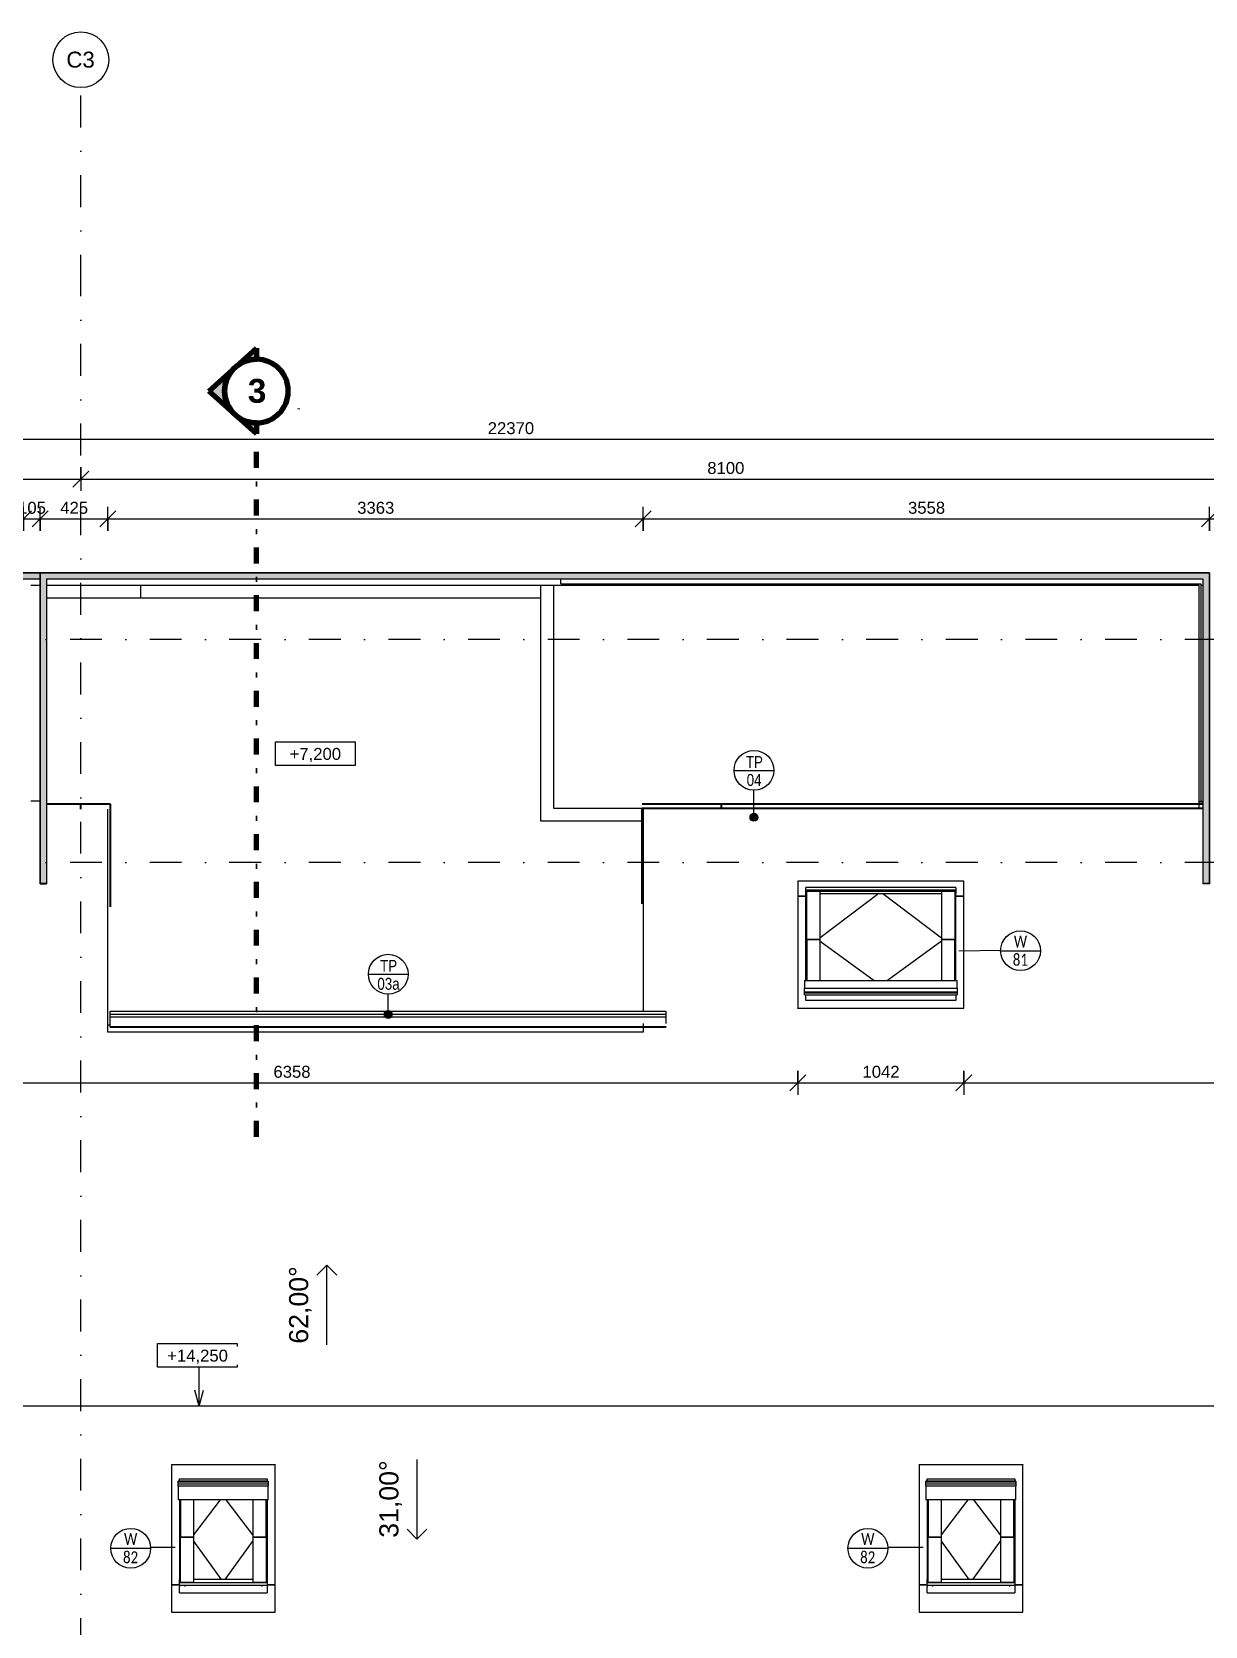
# Model space of a CAD drawing. Header units: millimetres. Extents: x -48069 to -12248, y -7799 to 11464.
# Drawn here: x -37142 to -29773, y 1452 to 11464 of the extents above; entities that cross this region are included whole.
import ezdxf

# ---------------------------------------------------------------- set-up
doc = ezdxf.new("R2010")
doc.units = ezdxf.units.MM
for name, pattern in [('HA_DashDot_10mm-S3mm', [500, 200, -150, 0, -150]), ('HA_DashDot_4mm-S1mm', [200, 100, -50, 0, -50]), ('HA_DashDot_6mm-S2mm', [300, 100, -100, 0, -100])]:
    doc.linetypes.add(name, pattern=pattern)
for name, color, linetype, lineweight in [('A-____-____-DIMS', 9, 'Continuous', 5), ('A-____-____-DIMS-50', 9, 'Continuous', 5), ('A-AREA-____-OTLN', 9, 'Continuous', 25), ('A-DETL-____-OTLN', 9, 'Continuous', 25), ('A-FLOR-____-OTLN', 9, 'Continuous', 9), ('A-FLOR-HRAL-OTLN', 9, 'Continuous', 9), ('A-GENM-____-IDEN', 9, 'Continuous', 9), ('A-GENM-____-OTLN', 9, 'Continuous', 9), ('A-GLAZ-____-IDEN', 9, 'Continuous', 9), ('A-GLAZ-____-OTLN', 9, 'Continuous', 5), ('A-ROOF-____-OTLN', 9, 'Continuous', 9), ('A-WALL-____-OTLN', 9, 'Continuous', 9), ('G-____-____-DIMS', 9, 'Continuous', 5), ('G-____-____-SYMB', 9, 'HA_DashDot_4mm-S1mm', 9), ('I-WALL-____-OTLN', 9, 'Continuous', 9), ('S-GRID-____-IDEN', 9, 'Continuous', 9), ('S-GRID-____-OTLN', 9, 'Continuous', 5)]:
    doc.layers.add(name, color=color, linetype=linetype, lineweight=lineweight)
doc.styles.add('Arial', font='arial.ttf', dxfattribs={"height": 100})
doc.styles.add('Arial_1', font='arial.ttf', dxfattribs={"height": 75})
doc.styles.add('Arial_2', font='arial.ttf', dxfattribs={"height": 120})
doc.styles.add('Arial_3', font='arial.ttf', dxfattribs={"height": 50})
doc.styles.add('Arial_4', font='arial.ttf', dxfattribs={"width": 0.8, "height": 75})
doc.styles.add('Arial_B', font='arialbd.ttf', dxfattribs={"height": 150})
doc.styles.add('Calibri', font='calibri.ttf', dxfattribs={"width": 0.8, "height": 75})
doc.dimstyles.new('Inner_Dimensions', dxfattribs={"dimscale": 304.8, "dimtxt": 76.519455, "dimasz": 0.328084, "dimexe": 0.246063, "dimexo": 0.0625, "dimgap": 0.032808, "dimtad": 1, "dimdec": 0, "dimzin": 0, "dimdsep": 46, "dimtxsty": 'Arial_1', "dimblk1": 'OBLIQUE', "dimblk2": 'OBLIQUE', "dimsah": 1, "dimcen": 0.09, "dimdle": 0.246063, "dimazin": 0, "dimtfac": 1, "dimtdec": 4, "dimtix": 1, "dimtmove": 0, "dimatfit": 3, "dimfxl": 0.246063, "dimfxlon": 1, "dimtvp": 1, "dimtolj": 1, "dimtzin": 0, "dimlwd": 9, "dimlwe": 9, "dimarcsym": 2})

# ---------------------------------------------------------------- blocks, each defined once
blk = doc.blocks.new('Top Rail Type - Top Rail_Internal_-1462758-DPS_STŘECHA-C')
at = {"layer": 'A-FLOR-HRAL-OTLN'}
for points in [[(-37090, 8028), (-37090, 8068), (-45215, 8068), (-45175, 8028), (-37433, 8028)], [(-45215, 6051), (-45175, 6051), (-45175, 8028), (-45215, 8068), (-45215, 6591)]]:
    blk.add_hatch(color=256, dxfattribs=at).paths.add_polyline_path(points)
for p, q in [((-45215, 8068), (-37090, 8068)), ((-45215, 6051), (-45215, 8068)), ((-37090, 8028), (-45175, 8028)), ((-45175, 8028), (-45175, 6051)), ((-37090, 8068), (-37090, 8028))]:
    blk.add_line(p, q, dxfattribs=at)
blk = doc.blocks.new('Top Rail Type - Top Rail_Internal_-V2-DPS_STŘECHA-C')
at = {"layer": 'A-FLOR-HRAL-OTLN'}
for p, q in [((-45215, 8068), (-45215, 6051)), ((-37090, 8068), (-45215, 8068)), ((-45175, 8028), (-45175, 6051)), ((-37090, 8028), (-45175, 8028)), ((-37090, 8028), (-37090, 8068))]:
    blk.add_line(p, q, dxfattribs=at)
blk = doc.blocks.new('Railing - 40 x12 mm-1462728-DPS_STŘECHA-C')
at = {"layer": 'A-FLOR-HRAL-OTLN'}
blk.add_hatch(color=256, dxfattribs=at).paths.add_polyline_path([(-6, 6), (-20, 6), (-20, 4), (20, 4), (20, 6)])
for p, q in [((-20, 4), (-20, 6)), ((-20, 6), (20, 6)), ((20, 6), (20, 4))]:
    blk.add_line(p, q, dxfattribs=at)
blk = doc.blocks.new('Railing - 40 x12 mm-V3-DPS_STŘECHA-C')
at = {"layer": 'A-FLOR-HRAL-OTLN'}
blk.add_hatch(color=256, dxfattribs=at).paths.add_polyline_path([(20, -6), (20, -4), (-20, -4), (-20, -6)])
for p, q in [((-20, -6), (-20, -4)), ((-20, -6), (20, -6)), ((20, -4), (20, -6))]:
    blk.add_line(p, q, dxfattribs=at)
blk = doc.blocks.new('Railing - Railing-1462773-DPS_STŘECHA-C')
blk.add_blockref('Railing - 40 x12 mm-V3-DPS_STŘECHA-C', (-37070, 6119))
at = {"rotation": 180}
blk.add_blockref('Railing - 40 x12 mm-1462728-DPS_STŘECHA-C', (-29765, 6119), dxfattribs=at)
blk = doc.blocks.new('Top Rail Type - Top Rail_Internal_-1462797-DPS_STŘECHA-C')
at = {"layer": 'A-FLOR-HRAL-OTLN'}
for points in [[(-29785, 8028), (-29745, 8068), (-37090, 8068), (-37050, 8028), (-30163, 8028)], [(-37050, 6116), (-37050, 8028), (-37090, 8068), (-37090, 6116)], [(-29745, 6116), (-29745, 8068), (-29785, 8028), (-29785, 6116), (-29759, 6116)]]:
    blk.add_hatch(color=256, dxfattribs=at).paths.add_polyline_path(points)
for p, q in [((-37090, 8068), (-29745, 8068)), ((-37090, 6116), (-37090, 8068)), ((-29785, 8028), (-37050, 8028)), ((-37050, 8028), (-37050, 6116)), ((-29785, 6116), (-29785, 8028)), ((-29745, 8068), (-29745, 6116)), ((-37050, 6116), (-37090, 6116)), ((-29745, 6116), (-29785, 6116))]:
    blk.add_line(p, q, dxfattribs=at)
blk = doc.blocks.new('Top Rail Type - Top Rail_Internal_-V4-DPS_STŘECHA-C')
at = {"layer": 'A-FLOR-HRAL-OTLN'}
for p, q in [((-37090, 8068), (-37090, 6116)), ((-29745, 8068), (-37090, 8068)), ((-37050, 8028), (-37050, 6116)), ((-29785, 8028), (-37050, 8028)), ((-29785, 6116), (-29785, 8028)), ((-29745, 6116), (-29745, 8068)), ((-37050, 6116), (-37090, 6116)), ((-29785, 6116), (-29745, 6116))]:
    blk.add_line(p, q, dxfattribs=at)
blk = doc.blocks.new('HA_GM_Gutter_Balcony - HA_GM_Gutter_Facade TP03-1661974-DPS_STŘECHA-C')
at = {"layer": 'A-GENM-____-OTLN'}
for p, q in [((0, 70), (0, 75)), ((3490, 75), (0, 75)), ((3490, 70), (0, 70)), ((0, 10), (0, 51)), ((0, -8), (0, 10)), ((3490, 10), (0, 10)), ((3490, 75), (3490, 70)), ((3490, 70), (3490, 10)), ((3490, 10), (3490, -8)), ((0, -25), (0, -8)), ((3490, -8), (0, -8)), ((3490, -25), (0, -25)), ((3490, -8), (3490, -25))]:
    blk.add_line(p, q, dxfattribs=at)
blk = doc.blocks.new('Roof-Windows_VELUX_GLL_1061 - PK08-1786320-DPS_STŘECHA-C')
at = {"layer": 'A-GLAZ-____-OTLN'}
for p, q in [((-39731, 6131), (-39731, 6037)), ((-38689, 6131), (-39731, 6131)), ((-38689, 6037), (-38689, 6131)), ((-39731, 6037), (-39731, 5334)), ((-39681, 6037), (-39731, 6037)), ((-39731, 6037), (-39681, 6037)), ((-38739, 6091), (-39681, 6091)), ((-39681, 6077), (-39681, 6091)), ((-39681, 6091), (-39681, 6091)), ((-39681, 6068), (-39681, 6076)), ((-39681, 6076), (-38739, 6076)), ((-39681, 6063), (-39681, 6068)), ((-39681, 6068), (-38739, 6068)), ((-39681, 6053), (-39681, 6063)), ((-39681, 6053), (-39675, 6053)), ((-39681, 5506), (-39681, 6053)), ((-39675, 6067), (-39591, 6067)), ((-39675, 5765), (-39675, 6067)), ((-39591, 5765), (-39591, 6067)), ((-39591, 6053), (-38829, 6053)), ((-39222, 6053), (-39591, 5775)), ((-39198, 6053), (-38829, 5775)), ((-38829, 6067), (-38745, 6067)), ((-38829, 6067), (-38829, 5765)), ((-38745, 6067), (-38745, 5765)), ((-38745, 6053), (-38739, 6053)), ((-38739, 6091), (-38739, 6091)), ((-38739, 6091), (-38739, 6077)), ((-38739, 6076), (-38739, 6068)), ((-38739, 6068), (-38739, 6063)), ((-38739, 6063), (-38739, 6053)), ((-38739, 5506), (-38739, 6053)), ((-38689, 6037), (-38739, 6037)), ((-38739, 6037), (-38689, 6037)), ((-38689, 5334), (-38689, 6037)), ((-39591, 5765), (-39675, 5765)), ((-39675, 5765), (-39591, 5765)), ((-39675, 5765), (-39675, 5506)), ((-39591, 5506), (-39591, 5765)), ((-39591, 5754), (-39251, 5506)), ((-38829, 5754), (-39168, 5506)), ((-38745, 5765), (-38829, 5765)), ((-38829, 5765), (-38745, 5765)), ((-38829, 5765), (-38829, 5506)), ((-38745, 5506), (-38745, 5765)), ((-39689, 5506), (-38731, 5506)), ((-39689, 5506), (-39689, 5458)), ((-39689, 5458), (-38731, 5458)), ((-39689, 5436), (-39689, 5458)), ((-39689, 5429), (-39689, 5436)), ((-39689, 5436), (-38731, 5436)), ((-39689, 5417), (-39689, 5429)), ((-39689, 5429), (-38731, 5429)), ((-39689, 5417), (-38731, 5417)), ((-39681, 5381), (-39681, 5417)), ((-38739, 5417), (-38739, 5381)), ((-38731, 5458), (-38731, 5506)), ((-38731, 5458), (-38731, 5436)), ((-38731, 5436), (-38731, 5429)), ((-38731, 5429), (-38731, 5417)), ((-39731, 5334), (-38689, 5334)), ((-39731, 5330), (-39731, 5334)), ((-38689, 5330), (-39731, 5330)), ((-38739, 5381), (-39681, 5381)), ((-38689, 5330), (-38689, 5334))]:
    blk.add_line(p, q, dxfattribs=at)
blk = doc.blocks.new('Roof-Windows_VELUX_GLL_1061 - CK02-1785915-DPS_STŘECHA-C')
at = {"layer": 'A-GLAZ-____-OTLN'}
for p, q in [((-44548, 2467), (-43898, 2467)), ((-44548, 2467), (-44548, 2464)), ((-43898, 2464), (-44548, 2464)), ((-44548, 2464), (-44548, 1712)), ((-43898, 2467), (-43898, 2464)), ((-43898, 1712), (-43898, 2464)), ((-44506, 2356), (-44506, 2363)), ((-43940, 2363), (-44506, 2363)), ((-44506, 2344), (-44506, 2356)), ((-43940, 2356), (-44506, 2356)), ((-44506, 2331), (-44506, 2344)), ((-43940, 2344), (-44506, 2344)), ((-43940, 2331), (-44506, 2331)), ((-44506, 2331), (-44506, 2245)), ((-44498, 2378), (-43948, 2378)), ((-44498, 2363), (-44498, 2378)), ((-43948, 2378), (-43948, 2363)), ((-43940, 2363), (-43940, 2356)), ((-43940, 2356), (-43940, 2344)), ((-43940, 2344), (-43940, 2331)), ((-43940, 2245), (-43940, 2331)), ((-43940, 2245), (-44506, 2245)), ((-44498, 2245), (-44498, 1744)), ((-44491, 2245), (-44491, 2011)), ((-44408, 2025), (-44241, 2245)), ((-44408, 2011), (-44408, 2245)), ((-44037, 2025), (-44205, 2245)), ((-44037, 2245), (-44037, 2011)), ((-43954, 2011), (-43954, 2245)), ((-43948, 2245), (-43948, 1744)), ((-44491, 2011), (-44408, 2011)), ((-44491, 1725), (-44491, 2011)), ((-44408, 2011), (-44491, 2011)), ((-44408, 1725), (-44408, 2011)), ((-44037, 2011), (-43954, 2011)), ((-44037, 2011), (-44037, 1725)), ((-43954, 2011), (-44037, 2011)), ((-43954, 2011), (-43954, 1725)), ((-44234, 1744), (-44408, 1986)), ((-44211, 1744), (-44037, 1986)), ((-44548, 1712), (-44498, 1712)), ((-44498, 1712), (-44548, 1712)), ((-44548, 1712), (-44548, 1540)), ((-44498, 1730), (-44498, 1744)), ((-44491, 1744), (-44498, 1744)), ((-44498, 1723), (-44498, 1730)), ((-44498, 1707), (-44498, 1723)), ((-43948, 1723), (-44498, 1723)), ((-43948, 1707), (-44498, 1707)), ((-44498, 1707), (-44498, 1701)), ((-44408, 1725), (-44491, 1725)), ((-44465, 1707), (-44465, 1701)), ((-44037, 1744), (-44408, 1744)), ((-43954, 1725), (-44037, 1725)), ((-43981, 1707), (-43981, 1701)), ((-43948, 1744), (-43954, 1744)), ((-43948, 1744), (-43948, 1730)), ((-43948, 1730), (-43948, 1723)), ((-43948, 1723), (-43948, 1707)), ((-43948, 1712), (-43898, 1712)), ((-43898, 1712), (-43948, 1712)), ((-43948, 1707), (-43948, 1701)), ((-43898, 1540), (-43898, 1712)), ((-44498, 1663), (-44498, 1701)), ((-44498, 1662), (-44498, 1663)), ((-44498, 1662), (-43948, 1662)), ((-43948, 1701), (-43948, 1663)), ((-43948, 1663), (-43948, 1662)), ((-44548, 1540), (-43898, 1540))]:
    blk.add_line(p, q, dxfattribs=at)
blk = doc.blocks.new('Grid - Radius 3_5mm-353793-DPS_STŘECHA-C')
at = {"layer": 'S-GRID-____-IDEN'}
blk.add_circle((0, 0), 3.5, dxfattribs=at)
blk = doc.blocks.new('Spot Elevations - Generic-448778-DPS_STŘECHA-C')
at = {"layer": 'G-____-____-DIMS', "lineweight": 9}
for p, q in [((-5, 0), (-5, 3)), ((-5, 3), (5, 3)), ((5, 3), (5, 0)), ((5, 0), (-5, 0))]:
    blk.add_line(p, q, dxfattribs=at)
blk = doc.blocks.new('Section - With Sheet Number-366786-DPS_STŘECHA-C')
at = {"layer": 'G-____-____-SYMB', "linetype": 'Continuous', "lineweight": 5}
h = blk.add_hatch(color=256, dxfattribs=at)
edge = h.paths.add_edge_path()
edge.add_line((1.37, 0), (0, 0))
edge.add_arc((-4, 0), 4, 0, 180)
edge.add_line((-8, 0), (-9.37, 0))
edge.add_line((-9.37, 0), (-4, 6))
edge.add_line((-4, 6), (1.37, 0))
at = {"layer": 'G-____-____-SYMB', "linetype": 'Continuous', "lineweight": 100}
for p, q in [((-4, 6), (-9.37, 0)), ((1.37, 0), (-4, 6)), ((-9.37, 0), (-8, 0)), ((0, 0), (1.37, 0))]:
    blk.add_line(p, q, dxfattribs=at)
blk.add_circle((-4, 0), 4, dxfattribs=at)
blk.add_arc((-4, 0), 4, 0, 180, dxfattribs=at)
blk = doc.blocks.new('DIMBLOCK24-DPS_STŘECHA-C')
at = {"layer": 'A-____-____-DIMS-50', "lineweight": 9}
for p, q in [((-37195, 8331), (-37195, 8481)), ((-37195, 8406), (-37145, 8456)), ((-37090, 8331), (-37090, 8481)), ((-37090, 8406), (-37040, 8456)), ((-37195, 8406), (-37245, 8356)), ((-37195, 8406), (-37090, 8406)), ((-37195, 8406), (-37195, 8331)), ((-37090, 8406), (-37140, 8356)), ((-37090, 8406), (-37090, 8331))]:
    blk.add_line(p, q, dxfattribs=at)
at = {"layer": 'A-____-____-DIMS-50', "color": 0, "lineweight": 9, "insert": (-37229, 8513), "char_height": 75, "width": 207.66, "attachment_point": 1, "line_spacing_factor": 0.941778, "style": 'Arial_1'}
blk.add_mtext('105', dxfattribs=at)
blk = doc.blocks.new('_Oblique')
at = {"color": 0, "linetype": 'ByBlock', "lineweight": -2}
blk.add_line((-0.5, -0.5), (0.5, 0.5), dxfattribs=at)
blk = doc.blocks.new('DIMBLOCK25-DPS_STŘECHA-C')
at = {"layer": 'A-____-____-DIMS-50', "lineweight": 9}
for p, q in [((-37090, 8331), (-37090, 8481)), ((-37090, 8406), (-37040, 8456)), ((-36665, 8331), (-36665, 8481)), ((-36665, 8406), (-36615, 8456)), ((-37090, 8406), (-37140, 8356)), ((-37090, 8406), (-36665, 8406)), ((-37090, 8406), (-37090, 8331)), ((-36665, 8406), (-36715, 8356)), ((-36665, 8406), (-36665, 8331))]:
    blk.add_line(p, q, dxfattribs=at)
at = {"layer": 'A-____-____-DIMS-50', "color": 0, "lineweight": 9, "insert": (-36964, 8513), "char_height": 75, "width": 207.66, "attachment_point": 1, "line_spacing_factor": 0.941778, "style": 'Arial_1'}
blk.add_mtext('425', dxfattribs=at)
blk = doc.blocks.new('DIMBLOCK26-DPS_STŘECHA-C')
at = {"layer": 'A-____-____-DIMS-50', "lineweight": 9}
for p, q in [((-36665, 8331), (-36665, 8481)), ((-36665, 8406), (-36615, 8456)), ((-33302, 8331), (-33302, 8481)), ((-33302, 8406), (-33252, 8456)), ((-36665, 8406), (-36715, 8356)), ((-36665, 8406), (-33302, 8406)), ((-36665, 8406), (-36665, 8331)), ((-33302, 8406), (-33352, 8356)), ((-33302, 8406), (-33302, 8331))]:
    blk.add_line(p, q, dxfattribs=at)
at = {"layer": 'A-____-____-DIMS-50', "color": 0, "lineweight": 9, "insert": (-35099, 8513), "char_height": 75, "width": 276.88, "attachment_point": 1, "line_spacing_factor": 0.941778, "style": 'Arial_1'}
blk.add_mtext('3363', dxfattribs=at)
blk = doc.blocks.new('DIMBLOCK27-DPS_STŘECHA-C')
at = {"layer": 'A-____-____-DIMS-50', "lineweight": 9}
for p, q in [((-33302, 8331), (-33302, 8481)), ((-33302, 8406), (-33252, 8456)), ((-29745, 8331), (-29745, 8481)), ((-29745, 8406), (-29695, 8456)), ((-33302, 8406), (-33352, 8356)), ((-33302, 8406), (-29745, 8406)), ((-33302, 8406), (-33302, 8331)), ((-29745, 8406), (-29795, 8356)), ((-29745, 8406), (-29745, 8331))]:
    blk.add_line(p, q, dxfattribs=at)
at = {"layer": 'A-____-____-DIMS-50', "color": 0, "lineweight": 9, "insert": (-31639, 8513), "char_height": 75, "width": 276.88, "attachment_point": 1, "line_spacing_factor": 0.941778, "style": 'Arial_1'}
blk.add_mtext('3558', dxfattribs=at)
blk = doc.blocks.new('DIMBLOCK28-DPS_STŘECHA-C')
at = {"layer": 'A-____-____-DIMS-50', "lineweight": 9}
for p, q in [((-29745, 8331), (-29745, 8481)), ((-29745, 8406), (-29695, 8456)), ((-28180, 8331), (-28180, 8481)), ((-28180, 8406), (-28130, 8456)), ((-29745, 8406), (-29795, 8356)), ((-29745, 8406), (-28180, 8406)), ((-29745, 8406), (-29745, 8331)), ((-28180, 8406), (-28230, 8356)), ((-28180, 8406), (-28180, 8331))]:
    blk.add_line(p, q, dxfattribs=at)
at = {"layer": 'A-____-____-DIMS-50', "color": 0, "lineweight": 9, "insert": (-29078, 8513), "char_height": 75, "width": 276.88, "attachment_point": 1, "line_spacing_factor": 0.941778, "style": 'Arial_1'}
blk.add_mtext('1565', dxfattribs=at)
blk = doc.blocks.new('DIMBLOCK32-DPS_STŘECHA-C')
at = {"layer": 'A-____-____-DIMS-50', "lineweight": 9}
for p, q in [((-38689, 4939), (-38689, 4789)), ((-38689, 4864), (-38689, 4939)), ((-38689, 4864), (-38639, 4914)), ((-32331, 4939), (-32331, 4789)), ((-32331, 4864), (-32331, 4939)), ((-32331, 4864), (-32281, 4914)), ((-38689, 4864), (-38739, 4814)), ((-38689, 4864), (-32331, 4864)), ((-32331, 4864), (-32381, 4814))]:
    blk.add_line(p, q, dxfattribs=at)
at = {"layer": 'A-____-____-DIMS-50', "color": 0, "lineweight": 9, "insert": (-35625, 4971), "char_height": 75, "width": 276.88, "attachment_point": 1, "line_spacing_factor": 0.941778, "style": 'Arial_1'}
blk.add_mtext('6358', dxfattribs=at)
blk = doc.blocks.new('DIMBLOCK33-DPS_STŘECHA-C')
at = {"layer": 'A-____-____-DIMS-50', "lineweight": 9}
for p, q in [((-32331, 4939), (-32331, 4789)), ((-32331, 4864), (-32331, 4939)), ((-32331, 4864), (-32281, 4914)), ((-31289, 4939), (-31289, 4789)), ((-31289, 4864), (-31289, 4939)), ((-31289, 4864), (-31239, 4914)), ((-32331, 4864), (-32381, 4814)), ((-32331, 4864), (-31289, 4864)), ((-31289, 4864), (-31339, 4814))]:
    blk.add_line(p, q, dxfattribs=at)
at = {"layer": 'A-____-____-DIMS-50', "color": 0, "lineweight": 9, "insert": (-31925, 4971), "char_height": 75, "width": 276.88, "attachment_point": 1, "line_spacing_factor": 0.941778, "style": 'Arial_1'}
blk.add_mtext('1042', dxfattribs=at)
blk = doc.blocks.new('DIMBLOCK34-DPS_STŘECHA-C')
at = {"layer": 'A-____-____-DIMS-50', "lineweight": 9}
for p, q in [((-31289, 4939), (-31289, 4789)), ((-31289, 4864), (-31289, 4939)), ((-31289, 4864), (-31239, 4914)), ((-27831, 4939), (-27831, 4789)), ((-27831, 4864), (-27831, 4939)), ((-27831, 4864), (-27781, 4914)), ((-31289, 4864), (-31339, 4814)), ((-31289, 4864), (-27831, 4864)), ((-27831, 4864), (-27881, 4814))]:
    blk.add_line(p, q, dxfattribs=at)
at = {"layer": 'A-____-____-DIMS-50', "color": 0, "lineweight": 9, "insert": (-29675, 4971), "char_height": 75, "width": 276.88, "attachment_point": 1, "line_spacing_factor": 0.941778, "style": 'Arial_1'}
blk.add_mtext('3458', dxfattribs=at)
blk = doc.blocks.new('HA_TAG_WD - Type Mark-1521999-DPS_STŘECHA-C')
at = {"layer": 'A-GLAZ-____-IDEN'}
blk.add_line((-2.5, 0), (2.5, 0), dxfattribs=at)
blk.add_circle((0, 0), 2.5, dxfattribs=at)
blk = doc.blocks.new('HA_TAG_GM_Products - Generic-588599-DPS_STŘECHA-C')
at = {"layer": 'A-GENM-____-IDEN'}
blk.add_line((-2.5, 0), (2.5, 0), dxfattribs=at)
blk.add_circle((0, 0), 2.5, dxfattribs=at)
blk = doc.blocks.new('DIMBLOCK49-DPS_STŘECHA-C')
at = {"layer": 'A-____-____-DIMS-50', "lineweight": 9}
for p, q in [((-44935, 8731), (-44935, 8581)), ((-44935, 8656), (-44935, 8731)), ((-36835, 8731), (-36835, 8581)), ((-36835, 8656), (-36835, 8731)), ((-44935, 8656), (-44985, 8606)), ((-44935, 8656), (-44885, 8706)), ((-44935, 8656), (-36835, 8656)), ((-36835, 8656), (-36885, 8606)), ((-36835, 8656), (-36785, 8706))]:
    blk.add_line(p, q, dxfattribs=at)
at = {"layer": 'A-____-____-DIMS-50', "color": 0, "lineweight": 9, "insert": (-41000, 8763), "char_height": 75, "width": 276.88, "attachment_point": 1, "line_spacing_factor": 0.941778, "style": 'Arial_1'}
blk.add_mtext('8100', dxfattribs=at)
blk = doc.blocks.new('DIMBLOCK50-DPS_STŘECHA-C')
at = {"layer": 'A-____-____-DIMS-50', "lineweight": 9}
for p, q in [((-36835, 8731), (-36835, 8581)), ((-36835, 8656), (-36835, 8731)), ((-28735, 8731), (-28735, 8581)), ((-28735, 8656), (-28735, 8731)), ((-36835, 8656), (-36885, 8606)), ((-36835, 8656), (-36785, 8706)), ((-36835, 8656), (-28735, 8656)), ((-28735, 8656), (-28785, 8606)), ((-28735, 8656), (-28685, 8706))]:
    blk.add_line(p, q, dxfattribs=at)
at = {"layer": 'A-____-____-DIMS-50', "color": 0, "lineweight": 9, "insert": (-32900, 8763), "char_height": 75, "width": 276.88, "attachment_point": 1, "line_spacing_factor": 0.941778, "style": 'Arial_1'}
blk.add_mtext('8100', dxfattribs=at)
blk = doc.blocks.new('DIMBLOCK57-DPS_STŘECHA-C')
at = {"layer": 'A-____-____-DIMS-50', "lineweight": 9}
for p, q in [((-45320, 8831), (-45320, 8981)), ((-45320, 8906), (-45270, 8956)), ((-22950, 8831), (-22950, 8981)), ((-22950, 8906), (-22900, 8956)), ((-45395, 8906), (-22875, 8906)), ((-45320, 8906), (-45370, 8856)), ((-45320, 8906), (-45320, 8831)), ((-22950, 8906), (-23000, 8856)), ((-22950, 8906), (-22950, 8831))]:
    blk.add_line(p, q, dxfattribs=at)
at = {"layer": 'A-____-____-DIMS-50', "color": 0, "lineweight": 9, "insert": (-34279, 9013), "char_height": 75, "width": 346.1, "attachment_point": 1, "line_spacing_factor": 0.941778, "style": 'Arial_1'}
blk.add_mtext('22370', dxfattribs=at)

msp = doc.modelspace()

# ---------------------------------------------------------------- hatches: boundary and pattern name
at = {"layer": 'A-GENM-____-IDEN'}
h = msp.add_hatch(color=256, dxfattribs=at)
edge = h.paths.add_edge_path()
edge.add_arc((-32606.5, 6531.9), 25, 0, 360)
h = msp.add_hatch(color=256, dxfattribs=at)
edge = h.paths.add_edge_path()
edge.add_arc((-34904, 5293.7), 25, 0, 360)

# ---------------------------------------------------------------- linework, layer by layer
at = {"layer": 'A-AREA-____-OTLN'}
for p, q in [((-37049.9, 6616.8), (-36649.9, 6616.8)), ((-36834.9, 6583), (-36834.9, 6618.2)), ((-36649.9, 6616.8), (-36649.9, 5969)), ((-32809.9, 6583), (-32809.9, 6618.2)), ((-33309.9, 5988.2), (-33309.9, 6588.2)), ((-33309.9, 6588.2), (-29784.9, 6588.2))]:
    msp.add_line(p, q, dxfattribs=at)
at = {"layer": 'A-DETL-____-OTLN'}
msp.add_line((-33309.9, 6616.8), (-29792.3, 6616.8), dxfattribs=at)
at = {"layer": 'A-FLOR-____-OTLN'}
for p, q in [((-33944.9, 6508.2), (-33944.9, 7988.2)), ((-29810.3, 7988.2), (-33864.9, 7988.2)), ((-33864.9, 7988.2), (-33864.9, 6588.2)), ((-29810.3, 6588.2), (-29810.3, 7988.2)), ((-29784.9, 7988.2), (-29799.9, 7988.2)), ((-33944.9, 7908.2), (-37049.9, 7908.2)), ((-33302.4, 6508.2), (-33944.9, 6508.2)), ((-33864.9, 6588.2), (-29810.3, 6588.2))]:
    msp.add_line(p, q, dxfattribs=at)
at = {"layer": 'A-GENM-____-IDEN'}
for p, q in [((-32606.5, 6531.9), (-32606.5, 6701.2)), ((-34904, 5293.7), (-34904, 5421.1))]:
    msp.add_line(p, q, dxfattribs=at)
for centre in [(-32606.5, 6531.9), (-34904, 5293.7)]:
    msp.add_circle(centre, 25, dxfattribs=at)
at = {"layer": 'A-GLAZ-____-IDEN'}
for p, q in [((-31320.5, 5693.7), (-31057.4, 5698)), ((-36241.5, 1945.3), (-36396.6, 1945.3)), ((-31544.6, 1945.3), (-31766.4, 1945.3))]:
    msp.add_line(p, q, dxfattribs=at)
at = {"layer": 'A-ROOF-____-OTLN'}
for p, q in [((-37089.9, 6633.2), (-37149.9, 6633.2)), ((-36664.9, 5183.2), (-36664.9, 6583)), ((-33302.4, 6588.2), (-33302.4, 5313.3)), ((-33302.4, 5237.1), (-33302.4, 5218.2)), ((-33302.4, 5213.2), (-33302.4, 5183.2)), ((-33302.4, 5183.2), (-36664.9, 5183.2)), ((-22994.9, 2834.4), (-45274.9, 2834.4))]:
    msp.add_line(p, q, dxfattribs=at)
at = {"layer": 'A-WALL-____-OTLN'}
for p, q in [((-33819.9, 7998.2), (-33819.9, 8028.2)), ((-37089.9, 7988.2), (-37149.9, 7988.2)), ((-33819.9, 7988.2), (-37049.9, 7988.2)), ((-36459.9, 7988.2), (-36459.9, 7908.2)), ((-29810.3, 6628.2), (-29784.9, 6628.2)), ((-29799.9, 6633.2), (-29784.9, 6633.2)), ((-36664.9, 5228.2), (-36649.9, 5228.2))]:
    msp.add_line(p, q, dxfattribs=at)
at = {"layer": 'G-____-____-DIMS'}
for p, q in [((-35290.4, 3718.2), (-35227.9, 3655.7)), ((-35290.4, 3218.2), (-35290.4, 3718.2)), ((-35290.4, 3718.2), (-35227.9, 3655.7)), ((-35290.4, 3218.2), (-35290.4, 3718.2)), ((-35290.4, 3718.2), (-35227.9, 3655.7)), ((-35290.4, 3218.2), (-35290.4, 3718.2)), ((-34723.6, 2499.2), (-34723.6, 1999.2)), ((-34723.6, 1999.2), (-34661.1, 2061.7))]:
    msp.add_line(p, q, dxfattribs=at)
at = {"layer": 'G-____-____-DIMS', "lineweight": 9}
for p, q in [((-36092.2, 3077.4), (-36102.3, 3077.4)), ((-36092.2, 2834.4), (-36092.2, 3077.4)), ((-36092.2, 2834.4), (-36119, 2934.4)), ((-36092.2, 2834.4), (-36065.4, 2934.4))]:
    msp.add_line(p, q, dxfattribs=at)
at = {"layer": 'G-____-____-SYMB', "linetype": 'HA_DashDot_6mm-S2mm', "lineweight": 100}
msp.add_line((-35731.9, 4525.2), (-35731.9, 9008.4), dxfattribs=at)
at = {"layer": 'I-WALL-____-OTLN'}
for p, q in [((-33819.9, 7998.2), (-29799.9, 7998.2)), ((-29809.9, 7988.2), (-33819.9, 7988.2)), ((-29809.9, 6633.2), (-29809.9, 7988.2)), ((-29799.9, 7998.2), (-29799.9, 6633.2)), ((-29809.9, 6633.2), (-29799.9, 6633.2))]:
    msp.add_line(p, q, dxfattribs=at)
at = {"layer": 'S-GRID-____-OTLN', "linetype": 'HA_DashDot_10mm-S3mm', "lineweight": 9}
for p, q in [((-36834.9, 9864.3), (-36834.9, 11114.3)), ((-36834.9, -6198.9), (-36834.9, 9864.3)), ((-22199.7, 7648.2), (-44801.1, 7648.2)), ((-22199.7, 6248.2), (-46469.1, 6248.2))]:
    msp.add_line(p, q, dxfattribs=at)

# ---------------------------------------------------------------- block references
at = {"layer": 'A-FLOR-HRAL-OTLN'}
for name in ['Top Rail Type - Top Rail_Internal_-1462758-DPS_STŘECHA-C', 'Top Rail Type - Top Rail_Internal_-V2-DPS_STŘECHA-C', 'Top Rail Type - Top Rail_Internal_-1462797-DPS_STŘECHA-C', 'Top Rail Type - Top Rail_Internal_-V4-DPS_STŘECHA-C', 'Railing - Railing-1462773-DPS_STŘECHA-C']:
    msp.add_blockref(name, (0, 0), dxfattribs=at)
at = {"layer": 'A-GENM-____-IDEN', "xscale": 49.99999999999998, "yscale": 49.99999999999998, "zscale": 49.99999999999998}
for p in [(-32606.5, 6826.2), (-34904, 5546.1)]:
    msp.add_blockref('HA_TAG_GM_Products - Generic-588599-DPS_STŘECHA-C', p, dxfattribs=at)
at = {"layer": 'A-GENM-____-OTLN', "rotation": 180}
msp.add_blockref('HA_GM_Gutter_Balcony - HA_GM_Gutter_Facade TP03-1661974-DPS_STŘECHA-C', (-33159.9, 5288.2), dxfattribs=at)
at = {"layer": 'A-GLAZ-____-IDEN', "xscale": 49.99999999999998, "yscale": 49.99999999999998, "zscale": 49.99999999999998}
for p in [(-30932.4, 5693.7), (-36521.6, 1940.9), (-31891.4, 1940.9)]:
    msp.add_blockref('HA_TAG_WD - Type Mark-1521999-DPS_STŘECHA-C', p, dxfattribs=at)
at = {"layer": 'A-GLAZ-____-OTLN'}
for name, p in [('Roof-Windows_VELUX_GLL_1061 - PK08-1786320-DPS_STŘECHA-C', (7400, 0)), ('Roof-Windows_VELUX_GLL_1061 - CK02-1785915-DPS_STŘECHA-C', (8282.8, 0)), ('Roof-Windows_VELUX_GLL_1061 - CK02-1785915-DPS_STŘECHA-C', (12979.2, 0))]:
    msp.add_blockref(name, p, dxfattribs=at)
at = {"layer": 'G-____-____-DIMS', "lineweight": 9, "xscale": 49.99999999999998, "yscale": 49.99999999999998, "zscale": 49.99999999999998}
for p in [(-35362.5, 6856.4), (-36102.3, 3077.4)]:
    msp.add_blockref('Spot Elevations - Generic-448778-DPS_STŘECHA-C', p, dxfattribs=at)
at = {"layer": 'G-____-____-SYMB', "linetype": 'Continuous', "lineweight": 100, "extrusion": (0, 0, -1), "xscale": 49.99999999999998, "yscale": 49.99999999999998, "zscale": 49.99999999999998, "rotation": 270.0000000000002}
msp.add_blockref('Section - With Sheet Number-366786-DPS_STŘECHA-C', (35731.9, 9008.4), dxfattribs=at)
at = {"layer": 'S-GRID-____-IDEN', "xscale": 49.99999999999998, "yscale": 49.99999999999998, "zscale": 49.99999999999998}
msp.add_blockref('Grid - Radius 3_5mm-353793-DPS_STŘECHA-C', (-36834.9, 11289.3), dxfattribs=at)

# ---------------------------------------------------------------- texts
at = {"layer": 'A-GENM-____-IDEN', "lineweight": 5, "char_height": 75, "attachment_point": 1, "style": 'Arial_4'}
for s, insert, width in [('TP', (-32657.5, 6916.3), 128.27), ('04', (-32652.3, 6803.6), 115.443), ('TP', (-34955, 5636.2), 128.27), ('03a', (-34972.2, 5523.5), 169.958)]:
    msp.add_mtext(s, dxfattribs=dict(at, insert=insert, width=width))
at = {"layer": 'A-GLAZ-____-IDEN', "lineweight": 5, "char_height": 75, "attachment_point": 1, "style": 'Calibri'}
for s, insert, width in [('W', (-30974.2, 5788.9), 105.823), ('81', (-30980.8, 5674.7), 121.856), ('W', (-36563.4, 2036.2), 105.823), ('W', (-31933.2, 2036.2), 105.823), ('82', (-36570, 1921.9), 121.856), ('82', (-31939.8, 1921.9), 121.856)]:
    msp.add_mtext(s, dxfattribs=dict(at, insert=insert, width=width))
at = {"layer": 'G-____-____-DIMS', "char_height": 120, "width": 581.784, "attachment_point": 1, "rotation": 90, "line_spacing_factor": 0.941778, "style": 'Arial_2', "bg_fill": 3, "box_fill_scale": 1.25, "bg_fill_color": 256, "bg_fill_true_color": 13158600, "bg_fill_transparency": 0}
for s, insert in [('62,00°', (-35526.8, 3225.8)), ('31,00°', (-34960.1, 2006.8))]:
    msp.add_mtext(s, dxfattribs=dict(at, insert=insert))
at = {"layer": 'G-____-____-SYMB', "linetype": 'Continuous', "lineweight": 5, "attachment_point": 1}
for s, insert, char_height, width, style in [('\\fArial|b1|i0|c0|p34|;3', (-35786, 9285.1), 150, 144.304, 'Arial_B'), ('-', (-35478.4, 9128.1), 50, 28.059, 'Arial_3')]:
    msp.add_mtext(s, dxfattribs=dict(at, insert=insert, char_height=char_height, width=width, style=style))
at = {"layer": 'S-GRID-____-IDEN', "lineweight": 5, "insert": (-36925.8, 11340), "char_height": 100, "width": 220.464, "attachment_point": 1, "style": 'Arial'}
msp.add_mtext('C3', dxfattribs=at)

# ---------------------------------------------------------------- dimensions: what is measured, and where the dimension line sits
at = {"layer": 'A-____-____-DIMS', "lineweight": 9}
for base, p1, p2, override, picture, middle in [((-22949.9, 8906), (-45319.9, 8831), (-22949.9, 8831), {"dimpost": '<>', "dimfxl": 22370}, 'DIMBLOCK57-DPS_STŘECHA-C', (-34134.9, 8954.3)), ((-36834.9, 8656), (-44934.9, 8731), (-36834.9, 8731), {"dimpost": '<>', "dimfxl": 8100}, 'DIMBLOCK49-DPS_STŘECHA-C', (-40884.9, 8704.2)), ((-28734.9, 8656), (-36834.9, 8731), (-28734.9, 8731), {"dimpost": '<>', "dimfxl": 8100}, 'DIMBLOCK50-DPS_STŘECHA-C', (-32784.9, 8704.2)), ((-37089.9, 8406), (-37194.9, 8331), (-37089.9, 8331), {"dimpost": '<>', "dimfxl": 105}, 'DIMBLOCK24-DPS_STŘECHA-C', (-37142.4, 8454.2)), ((-36664.9, 8406), (-37089.9, 8331), (-36664.9, 8331), {"dimpost": '<>', "dimfxl": 425}, 'DIMBLOCK25-DPS_STŘECHA-C', (-36877.4, 8454.2)), ((-33302.4022244, 8405.9504166), (-36664.9022244, 8330.9504166), (-33302.4022244, 8330.9504166), {"dimpost": '<>', "dimfxl": 3362.5}, 'DIMBLOCK26-DPS_STŘECHA-C', (-34983.6522244, 8454.2689707)), ((-29744.9022244, 8405.9504166), (-33302.4022244, 8330.9504166), (-29744.9022244, 8330.9504166), {"dimpost": '<>', "dimfxl": 3557.5}, 'DIMBLOCK27-DPS_STŘECHA-C', (-31523.6522244, 8454.2689707)), ((-28179.9, 8406), (-29744.9, 8331), (-28179.9, 8331), {"dimpost": '<>', "dimfxl": 1565}, 'DIMBLOCK28-DPS_STŘECHA-C', (-28962.4, 8454.2)), ((-32330.9, 4863.6), (-38688.9, 4938.6), (-32330.9, 4938.6), {"dimpost": '<>', "dimfxl": 6358}, 'DIMBLOCK32-DPS_STŘECHA-C', (-35509.9, 4911.9)), ((-31288.9, 4863.6), (-32330.9, 4938.6), (-31288.9, 4938.6), {"dimpost": '<>', "dimfxl": 1042}, 'DIMBLOCK33-DPS_STŘECHA-C', (-31809.9, 4911.9)), ((-27830.9, 4863.6), (-31288.9, 4938.6), (-27830.9, 4938.6), {"dimpost": '<>', "dimfxl": 3458}, 'DIMBLOCK34-DPS_STŘECHA-C', (-29559.9, 4911.9))]:
    dim = msp.add_linear_dim(base=base, p1=p1, p2=p2, dimstyle='Inner_Dimensions', override=override, dxfattribs=at)
    dim.commit()
    dim.dimension.update_dxf_attribs({"geometry": picture, "text_midpoint": middle})

# ---------------------------------------------------------------- next in the draw order: linework, layer by layer
at = {"layer": 'G-____-____-DIMS'}
for p, q in [((-35290.4, 3718.2), (-35352.9, 3655.7)), ((-34723.6, 1999.2), (-34786.1, 2061.7))]:
    msp.add_line(p, q, dxfattribs=at)

# ---------------------------------------------------------------- next in the draw order: texts
at = {"layer": 'G-____-____-DIMS', "lineweight": 9, "char_height": 75, "attachment_point": 1, "line_spacing_factor": 0.941778, "style": 'Arial_1', "bg_fill": 3, "box_fill_scale": 1.25, "bg_fill_color": 256, "bg_fill_true_color": 13158600, "bg_fill_transparency": 0}
for s, insert, width in [('+7,200', (-35523.6, 6967.3), 386.567), ('+14,250', (-36292.4, 3188.3), 456.351)]:
    msp.add_mtext(s, dxfattribs=dict(at, insert=insert, width=width))

# ---------------------------------------------------------------- next in the draw order: texts
at = {"layer": 'G-____-____-DIMS', "insert": (-35526.8, 3225.8), "char_height": 120, "width": 581.784, "attachment_point": 1, "rotation": 90, "line_spacing_factor": 0.941778, "style": 'Arial_2', "bg_fill": 3, "box_fill_scale": 1.25, "bg_fill_color": 256, "bg_fill_true_color": 13158600, "bg_fill_transparency": 0}
msp.add_mtext('62,00°', dxfattribs=at)

# ---------------------------------------------------------------- next in the draw order: linework, layer by layer
at = {"layer": 'G-____-____-DIMS'}
msp.add_line((-35290.4, 3718.2), (-35352.9, 3655.7), dxfattribs=at)

# ---------------------------------------------------------------- next in the draw order: texts
at = {"layer": 'G-____-____-DIMS', "insert": (-35526.8, 3225.8), "char_height": 120, "width": 581.784, "attachment_point": 1, "rotation": 90, "line_spacing_factor": 0.941778, "style": 'Arial_2', "bg_fill": 3, "box_fill_scale": 1.25, "bg_fill_color": 256, "bg_fill_true_color": 13158600, "bg_fill_transparency": 0}
msp.add_mtext('62,00°', dxfattribs=at)

# ---------------------------------------------------------------- next in the draw order: linework, layer by layer
at = {"layer": 'G-____-____-DIMS'}
msp.add_line((-35290.4, 3718.2), (-35352.9, 3655.7), dxfattribs=at)

doc.saveas('drawing.dxf')
